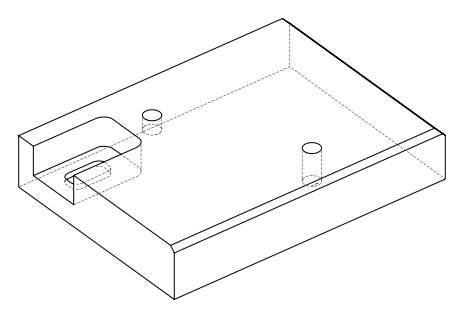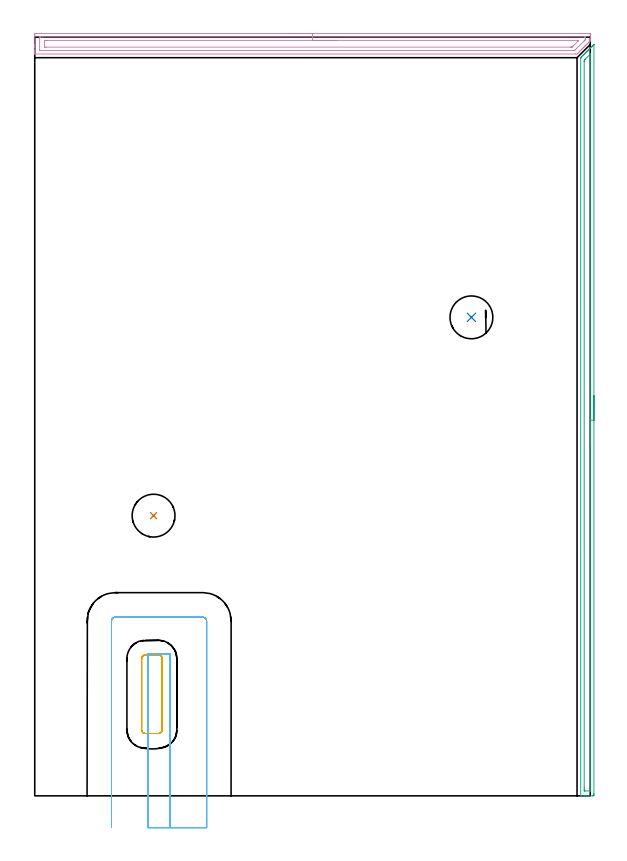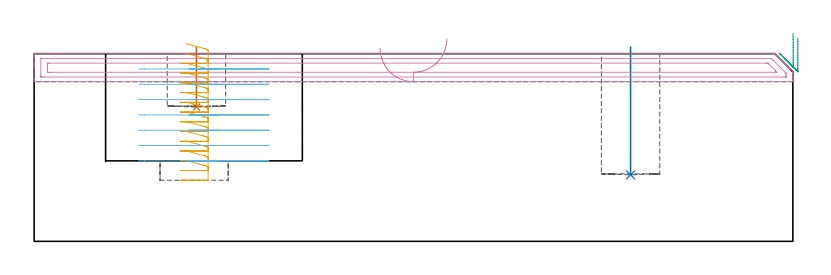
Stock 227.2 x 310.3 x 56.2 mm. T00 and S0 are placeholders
(PLAN: 6 operations, 3 tool changes, 20.1 min)
(1 INDEXABLE_INSERT_DRILL_BLIND_HOLE_FROM_SOLID | STEP1POCKET | NXT0302_006 | 0.07 min | 3794 mm3)
(2 INDEXABLE_INSERT_DRILL_BLIND_HOLE_FROM_SOLID_1 | STEP1POCKET_1 | NXT0302_006 | 0.15 min | 8671 mm3)
(3 AREA_MILL | FG_CHAMFER_SURFACE | UGT0205_001 | 5.07 min | 4522 mm3)
(4 AREA_MILL_1 | FG_CHAMFER_SURFACE_1 | UGT0205_001 | 5.65 min | 7928 mm3)
(5 MILL_RECTANGULAR_POCKET | POCKET_RECTANGULAR_STRAIGHT | NXT0201_011 | Follow Part, ap 3, ae 75% | 3.28 min | 32271 mm3)
(6 MILL_SLOT | SLOT_PARTIAL_RECTANGULAR | UGT0201_094 | Follow Part, ap 5, ae 75% | 5.91 min | 127947 mm3)
(TOOL NXT0302_006 | Index. Insert Drill 17.5mm [880-D1750L25-05] | D17.5 PA176 FL88 Z2)
(TOOL UGT0205_001 | Chamfer Mill 20 x 3 x 45 deg. | D20 FL50 Z2)
(TOOL NXT0201_011 | ENDMILL 12mm [2P460-1200-NA 1630] | D12 FL38 Z6)
(TOOL UGT0201_094 | End mill 20 mm | D20 FL38 Z4)
(OP 1 INDEXABLE_INSERT_DRILL_BLIND_HOLE_FROM_SOLID)
G17 G21 G94 G90
T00 M6
G54
G17 G0 G90 X48.6 Y114.6 S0 M3
G43 Z66.2 H1
G94 G81 G98 Z40.2 F250. R58.2
G80
M5
M2
(OP 2 INDEXABLE_INSERT_DRILL_BLIND_HOLE_FROM_SOLID_1)
G17 G21 G94 G90
T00 M6
G54
G17 G0 G90 X178.6 Y195.7 S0 M3
G43 Z66.2 H1
G94 G81 G98 Z19.9 F250. R58.2
G80
M5
M2
(OP 3 AREA_MILL)
G17 G21 G94 G90
T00 M6
G54
G17 G0 G90 X228.7 Y163.65 S1061 M3
G43 Z66.2 H0
Z60.8
G94 G1 Y163.612 Z59.928 F250.
Y163.498 Z59.064
Y163.309 Z58.212
Y163.047 Z57.38
Y162.713 Z56.574
Y162.31 Z55.8
Y161.842 Z55.064
Y161.31 Z54.372
Y160.721 Z53.729
Y160.078 Z53.14
Y159.386 Z52.608
Y158.65 Z52.14
Y157.876 Z51.737
Y157.07 Z51.403
Y156.238 Z51.141
Y155.387 Z50.952
Y154.522 Z50.838
Y153.65 Z50.8
Y1.003
X228.699 Y0.605 Z50.801
X228.694 Y0.117 Z50.803
X228.691 Y0.009 Z50.805
X228.21 Y0. Z51.285
X226.442 Z53.052
X225.872 Z53.625
X225.558 Z53.938
X224.988 Z54.508
X224.674 Z54.821
X223.647 Z55.852
X223.316 Y0.008 Z56.175
X223.303 Y0.01 Z56.188
X223.3 Y0.158 Z56.2
Y301.787
X223.304 Y301.896 Z56.189
X223.313 Y301.91 Z56.18
X223.471 Y302.072 Z56.028
X223.633 Y302.233 Z55.866
X223.79 Y302.391 Z55.707
X224.232 Y302.832 Z55.268
X224.525 Y303.126 Z54.974
X224.674 Y303.275 Z54.823
X225.102 Y303.702 Z54.398
X225.418 Y304.018 Z54.081
X225.558 Y304.16 Z53.938
X225.962 Y304.562 Z53.538
X226.013 Y304.613 Z53.487
X226.31 Y304.911 Z53.189
X226.442 Y305.044 Z53.054
X226.823 Y305.423 Z52.677
X226.949 Y305.549 Z52.551
X227.202 Y305.803 Z52.296
X227.326 Y305.928 Z52.17
X227.683 Y306.283 Z51.817
X227.858 Y306.458 Z51.641
X228.094 Y306.695 Z51.404
X228.21 Y306.812 Z51.286
X228.544 Y307.144 Z50.956
X228.653 Y307.253 Z50.847
X228.692 Y307.29 Z50.808
X228.697 Y307.291 Z50.802
X228.7 Y307.29 Z50.8
Y153.65
X227.286 Z52.214
X227.285 Y2.177 Z52.215
X227.284 Y2.07 Z52.216
X227.281 Y2.019 Z52.219
X227.28 Y2.013 Z52.22
X227.264 Y2.009 Z52.236
X227.214 Y2.005 Z52.286
X226.827 Y2. Z52.673
X225.058 Y2.001 Z54.442
X224.832 Y2.007 Z54.668
X224.733 Y2.01 Z54.767
X224.716 Y2.346 Z54.784
X224.715 Y2.389 Z54.785
X224.714 Y3.241 Z54.786
X224.715 Y300.407 Z54.785
X224.716 Y300.449 Z54.784
X224.728 Y300.866 Z54.772
X224.934 Y301.078 Z54.566
X225.191 Y301.341 Z54.309
X227.063 Y303.213 Z52.437
X227.153 Y303.301 Z52.347
X227.242 Y303.385 Z52.258
X227.275 Y303.414 Z52.225
X227.284 Y303.168 Z52.216
X227.285 Y303.126 Z52.215
X227.286 Y153.65 Z52.214
Y152.778 Z52.252
Y151.914 Z52.366
Y151.062 Z52.555
Y150.23 Z52.817
Y149.424 Z53.151
Y148.65 Z53.554
Y147.914 Z54.023
Y147.222 Z54.554
Y146.579 Z55.143
Y145.99 Z55.786
Y145.459 Z56.478
Y144.99 Z57.214
Y144.587 Z57.988
Y144.253 Z58.794
Y143.991 Z59.626
Y143.802 Z60.478
Y143.688 Z61.343
Y143.65 Z62.214
G0 Z66.2
M5
M2
(OP 4 AREA_MILL_1)
G17 G21 G94 G90
T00 M6
G54
G17 G0 G90 X103.6 Y311.8 S1061 M3
G43 Z66.2 H0
Z57.8
G94 G1 X103.638 Z56.928 F250.
X103.752 Z56.064
X103.941 Z55.212
X104.203 Z54.38
X104.537 Z53.574
X104.94 Z52.8
X105.408 Z52.064
X105.94 Z51.372
X106.529 Z50.729
X107.172 Z50.14
X107.864 Z49.608
X108.6 Z49.14
X109.374 Z48.737
X110.18 Z48.403
X111.012 Z48.141
X111.864 Z47.952
X112.728 Z47.838
X113.6 Z47.8
X226.585
X226.72 Y311.799 Z47.801
X227.198 Y311.791 Z47.805
X227.2 Y311.513 Z48.084
Y311.175 Z48.421
Y310.619 Z48.977
Y310.281 Z49.314
Y309.606 Z49.994
Y309.224 Z50.376
Y308.97 Z50.623
X227.199 Y308.829 Z50.761
X227.19 Y308.797 Z50.792
X227.164 Y308.76 Z50.831
X227.031 Y308.63 Z50.968
X226.896 Y308.494 Z51.102
X226.758 Y308.357 Z51.24
X226.585 Y308.184 Z51.414
X226.449 Y308.047 Z51.549
X226.311 Y307.91 Z51.688
X226.138 Y307.737 Z51.861
X226.002 Y307.6 Z51.996
X225.864 Y307.463 Z52.135
X225.692 Y307.29 Z52.307
X225.555 Y307.153 Z52.443
X225.417 Y307.016 Z52.582
X225.245 Y306.844 Z52.754
X225.108 Y306.706 Z52.89
X224.969 Y306.568 Z53.029
X224.798 Y306.397 Z53.201
X224.661 Y306.259 Z53.337
X224.522 Y306.121 Z53.477
X224.352 Y305.951 Z53.647
X224.214 Y305.812 Z53.784
X224.075 Y305.674 Z53.924
X223.905 Y305.504 Z54.094
X223.767 Y305.365 Z54.23
X223.628 Y305.227 Z54.371
X223.459 Y305.057 Z54.54
X223.321 Y304.918 Z54.677
X223.18 Y304.779 Z54.818
X223.012 Y304.611 Z54.987
X222.874 Y304.472 Z55.124
X222.733 Y304.332 Z55.266
X222.565 Y304.164 Z55.433
X222.427 Y304.025 Z55.571
X222.286 Y303.885 Z55.713
X222.119 Y303.718 Z55.88
X221.941 Y303.542 Z56.053
X221.795 Y303.398 Z56.183
X221.226 Y303.4 Z56.2
X0.169
X0.01 Y303.402 Z56.188
X0.007 Y303.464 Z56.127
X0. Y303.872 Z55.727
Y304.243 Z55.357
Y304.918 Z54.677
Y306.15 Z53.447
Y306.706 Z52.888
Y307.322 Z52.273
X0.001 Y311.175 Z48.422
X0.004 Y311.787 Z47.81
X0.007 Y311.792 Z47.806
X0.615 Y311.8 Z47.8
X113.6
Y310.386 Z49.214
X224.903 Y310.385 Z49.215
X225.111 Y310.383 Z49.217
X225.17 Y310.38 Z49.22
X225.192 Y310.377 Z49.223
X225.194 Y310.373 Z49.227
X225.198 Y310.339 Z49.261
X225.199 Y310.281 Z49.319
Y309.88 Z49.72
X225.193 Y309.388 Z50.212
X225.19 Y309.288 Z50.312
X225.181 Y309.243 Z50.357
X225.152 Y309.21 Z50.39
X225.066 Y309.12 Z50.48
X224.798 Y308.848 Z50.752
X224.621 Y308.671 Z50.929
X221.494 Y305.544 Z54.056
X221.226 Y305.276 Z54.324
X221.045 Y305.099 Z54.501
X220.857 Y304.918 Z54.682
X220.745 Y304.821 Z54.779
X220.541 Y304.817 Z54.783
X220.436 Y304.815 Z54.785
X2.297
X2.089 Y304.817 Z54.783
X2.03 Y304.82 Z54.78
X2.008 Y304.823 Z54.777
X2.006 Y304.827 Z54.773
X2.002 Y304.861 Z54.739
X2.001 Y304.918 Z54.682
Y309.788 Z49.812
X2.008 Y310.281 Z49.319
X2.01 Y310.375 Z49.225
X2.193 Y310.382 Z49.218
X2.299 Y310.385 Z49.215
X2.402
X3.191 Y310.386 Z49.214
X113.6
Y308.972 Z50.628
X222.119 Y308.971 Z50.629
X222.226
X222.349 Y308.968 Z50.632
X222.444 Y308.965 Z50.635
X222.373 Y308.884 Z50.716
X222.248 Y308.752 Z50.848
X222.119 Y308.618 Z50.982
X222.057 Y308.556 Z51.044
X220.207 Y306.706 Z52.894
X219.822 Y306.324 Z53.276
X219.764 Y306.27 Z53.33
X219.729 Y306.24 Z53.36
X219.677 Y306.235 Z53.365
X219.439 Y306.232 Z53.368
X219.023 Y306.229 Z53.371
X4.665
X4.188 Y306.231 Z53.369
X4.03 Y306.233 Z53.367
X4.011 Y306.235 Z53.365
X4.006 Y306.293 Z53.307
X4.002 Y306.393 Z53.207
X4. Y306.894 Z52.706
X4.002 Y308.68 Z50.92
X4.01 Y308.87 Z50.73
X4.018 Y308.965 Z50.635
X4.069 Y308.967 Z50.633
X4.188 Y308.97 Z50.63
X4.604 Y308.971 Z50.629
X5.081 Y308.972 Z50.628
X113.6
X114.472 Z50.666
X115.336 Z50.78
X116.188 Z50.969
X117.02 Z51.232
X117.826 Z51.565
X118.6 Z51.968
X119.336 Z52.437
X120.028 Z52.968
X120.671 Z53.557
X121.26 Z54.201
X121.792 Z54.893
X122.26 Z55.628
X122.663 Z56.402
X122.997 Z57.208
X123.259 Z58.04
X123.448 Z58.892
X123.562 Z59.757
X123.6 Z60.628
G0 Z66.2
M5
M2
(OP 5 MILL_RECTANGULAR_POCKET)
G17 G21 G94 G90
T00 M6
G54
G17 G0 G90 X45.434 Y25.5 S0 M3
G43 Z66.2 H1
Z59.2
G94 G1 X50.6 Z57.816 F250.
X50.723 Z57.783
X51.02 Y25.555 Z57.702
X51.3 Y25.668 Z57.621
X51.552 Y25.834 Z57.54
X51.766 Y26.048 Z57.459
X51.932 Y26.3 Z57.378
X52.045 Y26.58 Z57.297
X52.1 Y26.877 Z57.216
Y27. Z57.183
Y41.55 Z53.285
Y56.1 F500.
G3 X50.6 Y57.6 R1.5
G1 X45.2
G3 X43.7 Y56.1 R1.5
G1 Y27.
G3 X45.2 Y25.5 R1.5
G1 X50.6
G3 X52.1 Y27. R1.5
G1 Y41.55
Y42.55
G0 X45.434 Y25.5 Z56.285
G1 X50.6 Z54.9 F250.
X50.723 Z54.867
X51.02 Y25.555 Z54.786
X51.3 Y25.668 Z54.705
X51.552 Y25.834 Z54.624
X51.766 Y26.048 Z54.544
X51.932 Y26.3 Z54.463
X52.045 Y26.58 Z54.382
X52.1 Y26.877 Z54.301
Y27. Z54.268
Y41.55 Z50.369
Y56.1 F500.
G3 X50.6 Y57.6 R1.5
G1 X45.2
G3 X43.7 Y56.1 R1.5
G1 Y27.
G3 X45.2 Y25.5 R1.5
G1 X50.6
G3 X52.1 Y27. R1.5
G1 Y41.55
Y42.55
G0 X45.434 Y25.5 Z53.369
G1 X50.6 Z51.985 F250.
X50.723 Z51.952
X51.02 Y25.555 Z51.871
X51.3 Y25.668 Z51.79
X51.552 Y25.834 Z51.709
X51.766 Y26.048 Z51.628
X51.932 Y26.3 Z51.547
X52.045 Y26.58 Z51.466
X52.1 Y26.877 Z51.385
Y27. Z51.352
Y41.55 Z47.454
Y56.1 F500.
G3 X50.6 Y57.6 R1.5
G1 X45.2
G3 X43.7 Y56.1 R1.5
G1 Y27.
G3 X45.2 Y25.5 R1.5
G1 X50.6
G3 X52.1 Y27. R1.5
G1 Y41.55
Y42.55
G0 X45.434 Y25.5 Z50.454
G1 X50.6 Z49.069 F250.
X50.723 Z49.037
X51.02 Y25.555 Z48.956
X51.3 Y25.668 Z48.875
X51.552 Y25.834 Z48.794
X51.766 Y26.048 Z48.713
X51.932 Y26.3 Z48.632
X52.045 Y26.58 Z48.551
X52.1 Y26.877 Z48.47
Y27. Z48.437
Y41.55 Z44.538
Y56.1 F500.
G3 X50.6 Y57.6 R1.5
G1 X45.2
G3 X43.7 Y56.1 R1.5
G1 Y27.
G3 X45.2 Y25.5 R1.5
G1 X50.6
G3 X52.1 Y27. R1.5
G1 Y41.55
Y42.55
G0 X45.434 Y25.5 Z47.538
G1 X50.6 Z46.154 F250.
X50.723 Z46.121
X51.02 Y25.555 Z46.04
X51.3 Y25.668 Z45.959
X51.552 Y25.834 Z45.878
X51.766 Y26.048 Z45.797
X51.932 Y26.3 Z45.716
X52.045 Y26.58 Z45.635
X52.1 Y26.877 Z45.555
Y27. Z45.522
Y41.55 Z41.623
Y56.1 F500.
G3 X50.6 Y57.6 R1.5
G1 X45.2
G3 X43.7 Y56.1 R1.5
G1 Y27.
G3 X45.2 Y25.5 R1.5
G1 X50.6
G3 X52.1 Y27. R1.5
G1 Y41.55
Y42.55
G0 X45.434 Y25.5 Z44.623
G1 X50.6 Z43.239 F250.
X50.723 Z43.206
X51.02 Y25.555 Z43.125
X51.3 Y25.668 Z43.044
X51.552 Y25.834 Z42.963
X51.766 Y26.048 Z42.882
X51.932 Y26.3 Z42.801
X52.045 Y26.58 Z42.72
X52.1 Y26.877 Z42.639
Y27. Z42.606
Y41.55 Z38.708
Y56.1 F500.
G3 X50.6 Y57.6 R1.5
G1 X45.2
G3 X43.7 Y56.1 R1.5
G1 Y27.
G3 X45.2 Y25.5 R1.5
G1 X50.6
G3 X52.1 Y27. R1.5
G1 Y41.55
Y42.55
G0 X45.434 Y25.5 Z41.708
G1 X50.6 Z40.323 F250.
X50.723 Z40.29
X51.02 Y25.555 Z40.21
X51.3 Y25.668 Z40.129
X51.552 Y25.834 Z40.048
X51.766 Y26.048 Z39.967
X51.932 Y26.3 Z39.886
X52.045 Y26.58 Z39.805
X52.1 Y26.877 Z39.724
Y27. Z39.691
Y41.55 Z35.792
Y56.1 F500.
G3 X50.6 Y57.6 R1.5
G1 X45.2
G3 X43.7 Y56.1 R1.5
G1 Y27.
G3 X45.2 Y25.5 R1.5
G1 X50.6
G3 X52.1 Y27. R1.5
G1 Y41.55
Y42.55
G0 X45.434 Y25.5 Z38.792
G1 X50.6 Z37.408 F250.
X50.723 Z37.375
X51.02 Y25.555 Z37.294
X51.3 Y25.668 Z37.213
X51.552 Y25.834 Z37.132
X51.766 Y26.048 Z37.051
X51.932 Y26.3 Z36.97
X52.045 Y26.58 Z36.889
X52.1 Y26.877 Z36.808
Y27. Z36.776
Y41.55 Z32.877
Y56.1 F500.
G3 X50.6 Y57.6 R1.5
G1 X45.2
G3 X43.7 Y56.1 R1.5
G1 Y27.
G3 X45.2 Y25.5 R1.5
G1 X50.6
G3 X52.1 Y27. R1.5
G1 Y41.55
Y42.55
G0 X45.434 Y25.5 Z35.877
G1 X50.6 Z34.493 F250.
X50.723 Z34.46
X51.02 Y25.555 Z34.379
X51.3 Y25.668 Z34.298
X51.552 Y25.834 Z34.217
X51.766 Y26.048 Z34.136
X51.932 Y26.3 Z34.055
X52.045 Y26.58 Z33.974
X52.1 Y26.877 Z33.893
Y27. Z33.86
Y41.55 Z29.962
Y56.1 F500.
G3 X50.6 Y57.6 R1.5
G1 X45.2
G3 X43.7 Y56.1 R1.5
G1 Y27.
G3 X45.2 Y25.5 R1.5
G1 X50.6
G3 X52.1 Y27. R1.5
G1 Y41.55
Y42.55
G0 X45.434 Y25.5 Z32.962
G1 X50.6 Z31.577 F250.
X50.723 Z31.544
X51.02 Y25.555 Z31.463
X51.3 Y25.668 Z31.382
X51.552 Y25.834 Z31.301
X51.766 Y26.048 Z31.221
X51.932 Y26.3 Z31.14
X52.045 Y26.58 Z31.059
X52.1 Y26.877 Z30.978
Y27. Z30.945
Y41.55 Z27.046
Y56.1 F500.
G3 X50.6 Y57.6 R1.5
G1 X45.2
G3 X43.7 Y56.1 R1.5
G1 Y27.
G3 X45.2 Y25.5 R1.5
G1 X50.6
G3 X52.1 Y27. R1.5
G1 Y41.55
Y42.55
G0 X45.434 Y25.5 Z30.046
G1 X50.6 Z28.662 F250.
X50.723 Z28.629
X51.02 Y25.555 Z28.548
X51.3 Y25.668 Z28.467
X51.552 Y25.834 Z28.386
X51.766 Y26.048 Z28.305
X51.932 Y26.3 Z28.224
X52.045 Y26.58 Z28.143
X52.1 Y26.877 Z28.062
Y27. Z28.029
Y41.55 Z24.131
Y56.1 F500.
G3 X50.6 Y57.6 R1.5
G1 X45.2
G3 X43.7 Y56.1 R1.5
G1 Y27.
G3 X45.2 Y25.5 R1.5
G1 X50.6
G3 X52.1 Y27. R1.5
G1 Y41.55
Y42.55
G0 X45.434 Y25.5 Z27.131
G1 X50.6 Z25.746 F250.
X50.723 Z25.714
X51.02 Y25.555 Z25.633
X51.3 Y25.668 Z25.552
X51.552 Y25.834 Z25.471
X51.766 Y26.048 Z25.39
X51.932 Y26.3 Z25.309
X52.045 Y26.58 Z25.228
X52.1 Y26.877 Z25.147
Y27. Z25.114
Y41.55 Z21.215
Y56.1 F500.
G3 X50.6 Y57.6 R1.5
G1 X45.2
G3 X43.7 Y56.1 R1.5
G1 Y27.
G3 X45.2 Y25.5 R1.5
G1 X50.6
G3 X52.1 Y27. R1.5
G1 Y41.55
Y42.55
G0 X45.434 Y25.5 Z24.215
G1 X50.6 Z22.831 F250.
X50.723 Z22.798
X51.02 Y25.555 Z22.717
X51.3 Y25.668 Z22.636
X51.552 Y25.834 Z22.555
X51.766 Y26.048 Z22.474
X51.932 Y26.3 Z22.393
X52.045 Y26.58 Z22.312
X52.1 Y26.877 Z22.232
Y27. Z22.199
Y41.55 Z18.3
Y56.1 F500.
G3 X50.6 Y57.6 R1.5
G1 X45.2
G3 X43.7 Y56.1 R1.5
G1 Y27.
G3 X45.2 Y25.5 R1.5
G1 X50.6
G3 X52.1 Y27. R1.5
G1 Y41.55
Y42.55
G0 Z66.2
M5
M2
(OP 6 MILL_SLOT)
G17 G21 G94 G90
T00 M6
G54
G17 G0 G90 X55.3 Y-13. S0 M3
G43 Z66.2 H0
Z51.614
G94 G1 Y-10. F250.
Y58.1 F500.
X46.4
Y-10.
Y-13. F250.
X70.3
Y-10.
Y71.5 F500.
G3 X68.7 Y73.1 R1.6
G1 X33.
G3 X31.4 Y71.5 R1.6
G1 Y-10.
Y-13. F250.
G0 X55.3 Z47.029
G1 Y-10.
Y58.1 F500.
X46.4
Y-10.
Y-13. F250.
X70.3
Y-10.
Y71.5 F500.
G3 X68.7 Y73.1 R1.6
G1 X33.
G3 X31.4 Y71.5 R1.6
G1 Y-10.
Y-13. F250.
G0 X55.3 Z42.443
G1 Y-10.
Y58.1 F500.
X46.4
Y-10.
Y-13. F250.
X70.3
Y-10.
Y71.5 F500.
G3 X68.7 Y73.1 R1.6
G1 X33.
G3 X31.4 Y71.5 R1.6
G1 Y-10.
Y-13. F250.
G0 X55.3 Z37.857
G1 Y-10.
Y58.1 F500.
X46.4
Y-10.
Y-13. F250.
X70.3
Y-10.
Y71.5 F500.
G3 X68.7 Y73.1 R1.6
G1 X33.
G3 X31.4 Y71.5 R1.6
G1 Y-10.
Y-13. F250.
G0 X55.3 Z33.271
G1 Y-10.
Y58.1 F500.
X46.4
Y-10.
Y-13. F250.
X70.3
Y-10.
Y71.5 F500.
G3 X68.7 Y73.1 R1.6
G1 X33.
G3 X31.4 Y71.5 R1.6
G1 Y-10.
Y-13. F250.
G0 X55.3 Z28.686
G1 Y-10.
Y58.1 F500.
X46.4
Y-10.
Y-13. F250.
X70.3
Y-10.
Y71.5 F500.
G3 X68.7 Y73.1 R1.6
G1 X33.
G3 X31.4 Y71.5 R1.6
G1 Y-10.
Y-13. F250.
G0 X55.3 Z24.1
G1 Y-10.
Y58.1 F500.
X46.4
Y-10.
Y-13. F250.
X70.3
Y-10.
Y71.5 F500.
G3 X68.7 Y73.1 R1.6
G1 X33.
G3 X31.4 Y71.5 R1.6
G1 Y-10.
Y-13. F250.
G0 Z66.2
M5
M2
